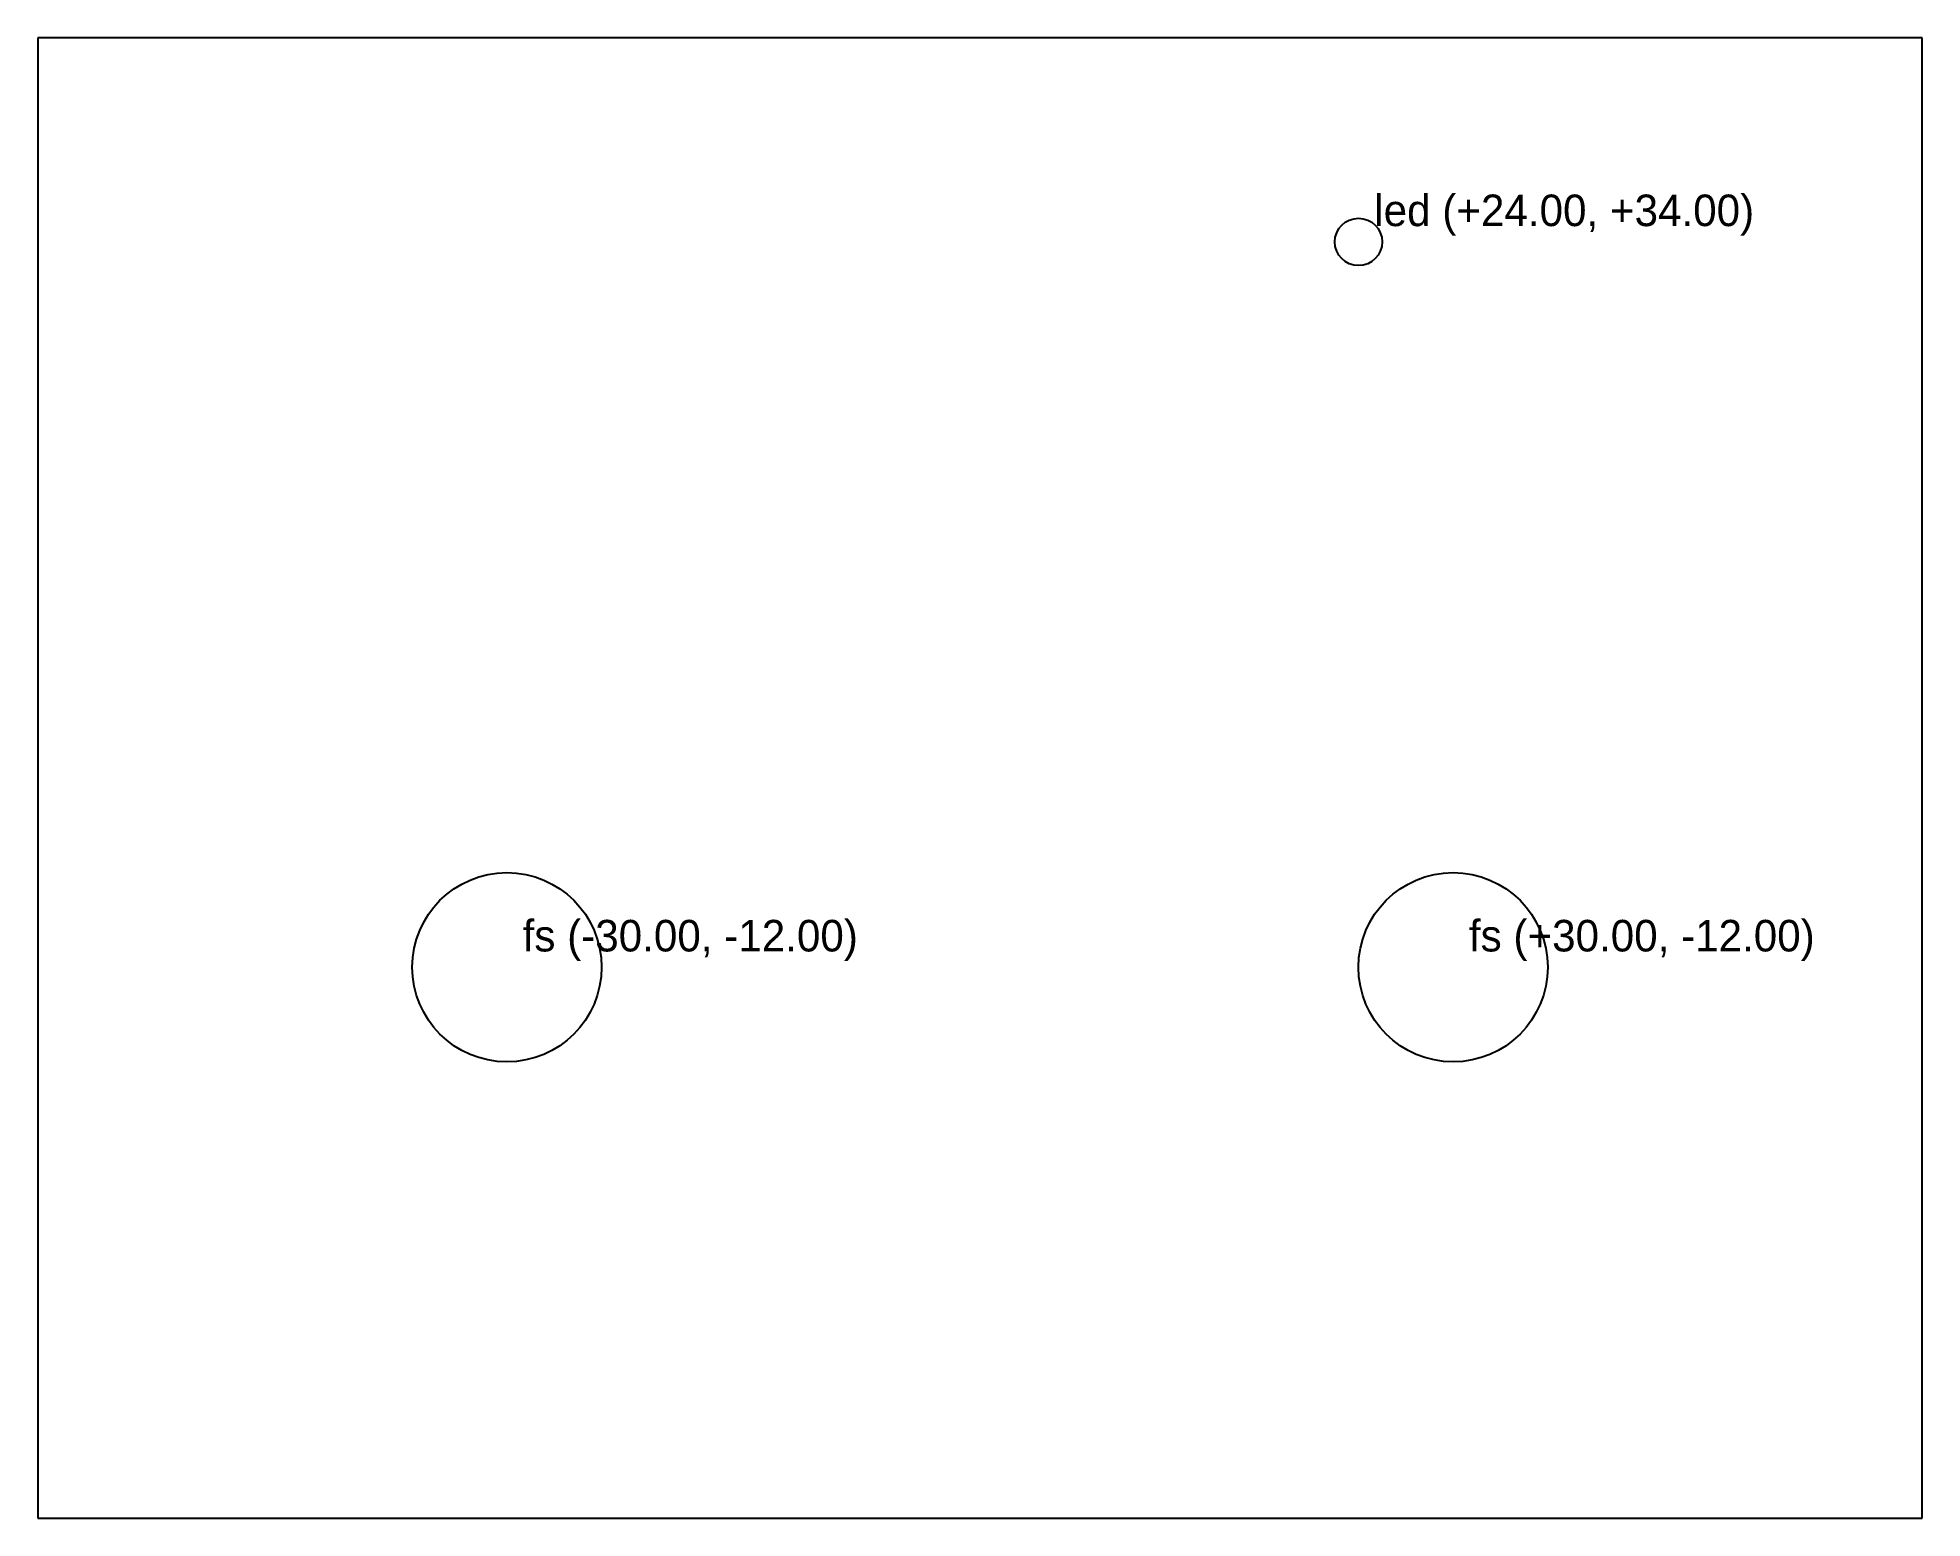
# Model space of a CAD drawing. Header units: metres. Extents: x -60 to 60, y -47 to 47.
import ezdxf

# ---------------------------------------------------------------- set-up
doc = ezdxf.new("R2010")
doc.units = ezdxf.units.M

msp = doc.modelspace()

# ---------------------------------------------------------------- linework, layer by layer
at = {"layer": 'CUT'}
for centre, radius in [((24, 34), 1.5), ((-30, -12), 6), ((30, -12), 6)]:
    msp.add_circle(centre, radius, dxfattribs=at)
at = {"layer": 'OUTLINE'}
for p, q in [((59.75, 46.95), (-59.75, 46.95)), ((-59.75, 46.95), (-59.75, -46.95)), ((59.75, -46.95), (59.75, 46.95)), ((-59.75, -46.95), (59.75, -46.95))]:
    msp.add_line(p, q, dxfattribs=at)

# ---------------------------------------------------------------- texts
at = {"layer": 'NOTE'}
for s, p in [('led (+24.00, +34.00)', (25, 35)), ('fs (-30.00, -12.00)', (-29, -11)), ('fs (+30.00, -12.00)', (31, -11))]:
    msp.add_text(s, height=2, dxfattribs=at).set_placement(p)

doc.saveas('drawing.dxf')
